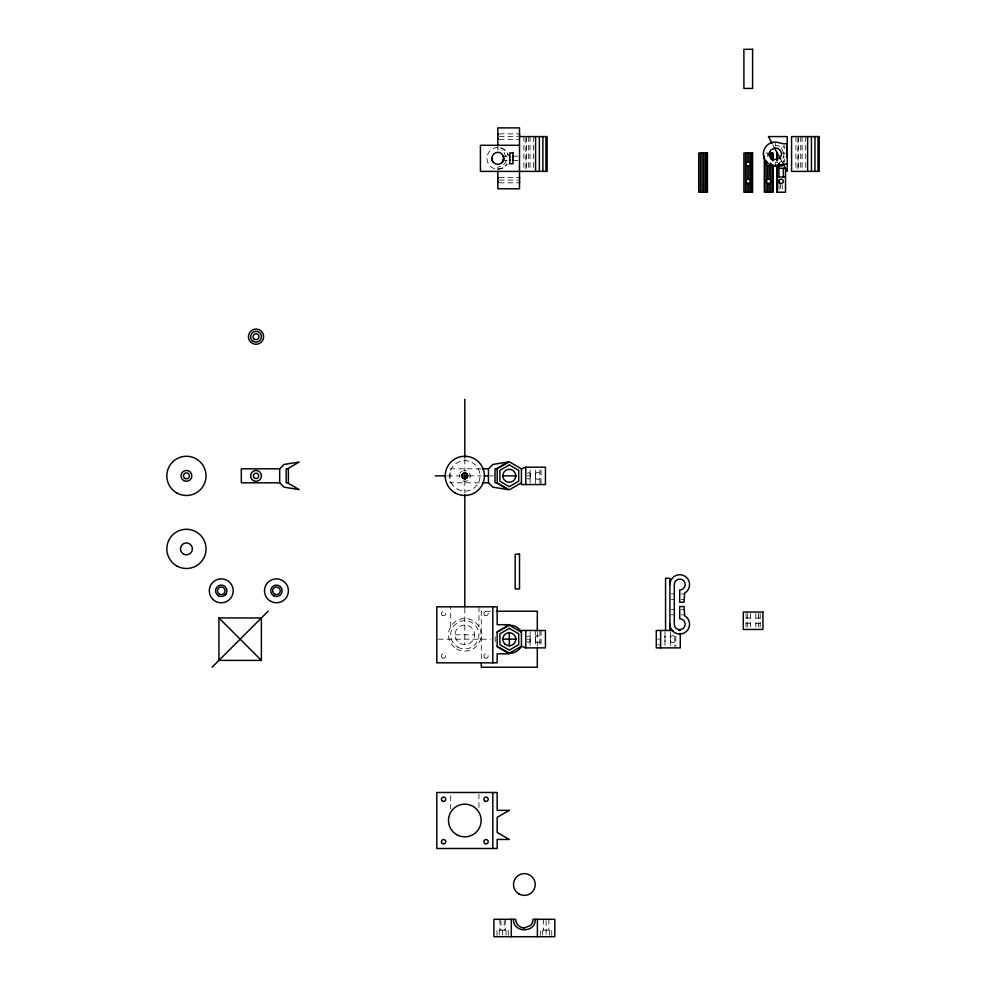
<?xml version="1.0" encoding="UTF-8"?>
<svg xmlns="http://www.w3.org/2000/svg" width="986" height="986" viewBox="0 0 986 986"><rect width="100%" height="100%" fill="white"/><g stroke="black" fill="none" stroke-linecap="round" stroke-linejoin="round"><path stroke-width="0.74" stroke-dasharray="4.93 3.7" d="M450.676 626.665L450.676 606.834M450.676 809.272L450.676 794.013M527.239 478.592C531.762 481.304 531.664 470.445 527.239 473.157M664.995 640.543L664.995 636.463L664.995 641.529M527.239 641.898C531.676 644.597 531.651 633.764 527.239 636.463M539.921 478.592C533.586 482.783 533.648 468.954 539.921 473.157M539.921 641.898C533.586 646.089 533.648 632.272 539.921 636.463M674.769 641.898C668.508 646.089 668.422 632.26 674.769 636.463M530.148 641.898L530.148 636.463M535.595 478.592L535.595 473.157M535.595 641.898L535.595 636.463M670.431 641.898L670.431 636.463M783.784 162.456L785.053 160.804M497.819 169.21L503.254 167.756L507.235 163.775A10.871 10.871 0 0 1 490.128 166.03A10.871 10.871 0 0 1 492.384 148.923A10.871 10.871 0 0 1 508.32 155.517C507.05 150.883 502.626 147.493 497.819 147.469M499.261 133.874L519.511 133.874M499.261 136.586L518.069 136.586M499.261 139.309L519.511 139.309M765.949 153.064L767.576 153.064L767.576 159.066M782.255 153.064L785.522 153.064M503.341 156.158L507.174 156.158M512.991 156.158L518.205 156.158M503.341 160.508L507.174 160.508M512.991 160.508L518.205 160.508M499.261 177.369L519.511 177.369M499.261 180.081L518.069 180.081M499.261 182.804L519.511 182.804M480.798 468.806L450.109 468.806L450.109 482.82L480.798 482.82M447.533 475.868L459.772 475.868M468.942 475.868L481.18 475.868M490.362 475.868L493.419 475.868M527.079 475.868L530.135 475.868M671.367 593.942L674.276 593.942M681.166 593.942L684.05 593.942M671.367 599.389L674.264 599.389M681.153 599.389L684.05 599.389M671.367 609.373L674.264 609.373M681.153 609.373L684.05 609.373M490.387 611.234L481.304 611.234L481.304 661.187M671.367 614.82L674.276 614.82M681.166 614.82L684.05 614.82M746.045 618.037L750.395 618.037M755.843 618.037L760.181 618.037M746.045 623.472L750.395 623.472M755.843 623.472L760.181 623.472M455.027 634.824L474.599 634.824A9.786 9.786 0 0 1 459.92 643.303A9.786 9.786 0 0 1 459.92 626.356A9.786 9.786 0 0 1 474.599 634.824M438.351 639.174L490.362 639.174M527.079 639.174L530.135 639.174M657.736 639.174L660.632 639.174M657.736 644.832L660.632 644.832M783.784 145.521L785.053 147.173M781.442 147.838L783.993 153.989A8.677 8.677 0 0 1 782.835 158.327M504.092 152.374L506.496 158.339A8.677 8.677 0 0 1 497.819 167.016L497.819 171.391M772.753 144.622L774.207 147.296M781.442 160.681L782.884 163.356M530.148 473.157L530.148 477.224M780.604 183.445L780.616 189.287M478.95 606.834L478.962 626.665M478.95 794.013L478.962 809.272M805.685 136.586L805.685 169.875M802.099 136.586L802.099 169.875M800.743 136.586L800.743 169.875M798.635 136.586L798.635 169.875M797.884 138.102L797.884 169.875M795.936 136.586L795.936 169.875M783.895 153.064L783.895 162.098M782.255 184.727L782.255 189.213M778.989 184.69L778.989 189.497M775.316 143.118L775.316 145.312M775.316 164.859L775.316 162.665A8.677 8.677 0 0 0 781.454 160.126M760.181 613.502L760.181 629.45M758.542 613.502L758.542 628.008M755.831 613.502L755.843 629.45M750.395 613.502L750.395 629.45M747.671 613.502L747.671 629.45M746.045 613.502L746.045 629.45M675.891 636.278L675.891 646.434M674.769 636.278L674.769 646.434M670.418 631.927L670.418 646.434M664.983 631.927L664.983 646.434M551.753 935.394L551.753 930.18L540.451 930.18L540.451 935.394M549.522 930.18L549.522 935.394M548.832 919.297L548.832 930.18M546.108 920.665L546.108 935.394M543.385 919.297L543.385 930.18M542.694 930.18L542.694 935.394M541.055 470.075L541.055 484.57M541.055 630.485L541.055 646.434M539.921 470.075L539.921 484.57M539.921 630.485L539.921 646.434M537.308 632.433L537.308 646.052M535.608 470.075L535.571 484.57M535.571 630.485L535.608 646.434M533.623 136.586L533.623 169.875M530.135 470.075L530.135 483.115M530.135 631.927L530.135 646.434M530.037 136.586L530.037 169.875M528.681 136.586L528.681 169.875M526.573 136.586L526.573 169.875M525.821 138.102L525.821 169.875M523.874 136.586L523.874 169.875M508.258 935.394L508.258 930.18L496.956 930.18L496.956 935.394M506.028 930.18L506.028 935.394M505.325 919.297L505.325 930.18M504.228 920.665L504.228 930.18M502.613 930.18L502.613 935.394M500.999 920.665L500.999 930.18M499.89 919.297L499.89 930.18M499.199 930.18L499.199 935.394M497.819 145.287L497.819 149.65A8.677 8.677 0 0 1 502.157 150.821M464.813 459.156L464.813 471.444M464.813 480.663L464.813 492.951M464.813 608.152L464.813 644.622M775.329 145.312A8.677 8.677 0 0 1 779.655 146.47M770.202 162.407A2.169 2.169 0 0 1 770.547 162.85M779.285 162.85A2.169 2.169 0 0 1 783.057 162.85M784.733 159.424A10.871 10.871 0 0 1 783.007 161.679M783.007 146.298A10.871 10.871 0 0 1 784.733 148.553M469.521 473.157A5.435 5.435 0 0 1 469.521 478.592M467.537 480.576A5.435 5.435 0 0 1 462.101 480.576M459.562 477.273A5.435 5.435 0 0 1 459.562 474.463M460.105 473.157A5.435 5.435 0 0 1 462.101 471.16M463.408 470.618A5.435 5.435 0 0 1 466.218 470.618M495.379 641.701A14.137 14.137 0 0 1 495.379 636.783M457.208 489.056A15.221 15.221 0 0 0 480.034 475.868A15.221 15.221 0 0 0 457.208 462.68A15.221 15.221 0 0 0 457.208 489.056M456.654 648.973A16.331 16.331 0 0 0 481.143 634.824A16.331 16.331 0 0 0 456.654 620.687A16.331 16.331 0 0 0 456.654 648.973M484.952 657.945A2.169 2.169 0 0 0 488.218 656.06A2.169 2.169 0 0 0 484.952 654.174A2.169 2.169 0 0 0 484.952 657.945M442.504 615.486A2.169 2.169 0 0 0 445.758 613.6A2.169 2.169 0 0 0 442.504 611.714A2.169 2.169 0 0 0 442.504 615.486M484.952 615.486A2.169 2.169 0 0 0 488.218 613.6A2.169 2.169 0 0 0 484.952 611.714A2.169 2.169 0 0 0 484.952 615.486M442.504 657.945A2.169 2.169 0 0 0 445.758 656.06A2.169 2.169 0 0 0 442.504 654.174A2.169 2.169 0 0 0 442.504 657.945M457.75 647.075A14.137 14.137 0 0 0 478.95 634.824A14.137 14.137 0 0 0 457.75 622.585A14.137 14.137 0 0 0 457.75 647.075"/><path stroke-width="1.48" d="M497.819 182.804L497.819 181.449M497.819 178.725L497.819 177.369M497.819 139.309L497.819 137.941M497.819 135.23L497.819 133.874M509.725 160.508L509.725 159.424M509.725 157.255L509.725 156.158M512.991 160.508L512.991 159.424M512.991 157.255L512.991 156.158M519.511 182.804L519.511 181.449M519.511 178.725L519.511 177.369M519.511 135.23L519.511 133.874M748.793 192.221L748.818 183.445M769.203 192.221L769.228 183.445M493.592 162.567C489.832 159.091 492.704 152.152 497.819 152.349A5.99 5.99 0 0 1 502.047 154.099L503.809 158.339L502.047 162.567M535.238 919.297C535.768 933.274 512.954 933.274 513.484 919.297M786.877 157.082L787.222 154.457M503.341 160.508L503.809 158.339A5.99 5.99 0 0 1 497.819 164.317A5.99 5.99 0 0 1 491.829 158.339M225.301 594.854L226.201 593.671M279.679 468.806L284.03 464.455L299.202 462.003L288.38 468.251L288.38 483.362L299.202 489.611L284.03 487.17L279.679 482.82L241.323 482.82L241.323 468.806L279.679 468.806L279.679 482.82M212.163 667.177L268.167 611.172M488.464 468.806L492.815 464.455L508 462.003L497.166 468.251L497.166 483.362L508 489.611L492.815 487.17L488.464 482.82L488.464 468.806L482.327 468.806M521.434 482.82L509.306 489.82L497.166 482.82L494.997 482.82L494.997 468.806L497.166 468.806L509.306 461.793L521.434 468.806L525.784 467.167L545.443 467.167L545.443 484.57L521.434 484.57L521.434 468.806M497.166 632.236L509.306 625.223L521.434 632.236M524.355 927.986L530.505 925.423A8.701 8.701 0 0 0 533.044 919.297L554.81 919.297L554.81 936.7L493.912 936.7L493.912 919.297L515.678 919.297A8.701 8.701 0 0 0 524.342 927.986M519.511 136.586L547.119 136.586L547.119 171.391L480.416 171.391L480.416 145.287L519.511 145.287M787.222 164.354C781.984 163.035 777.412 167.152 772.223 165.549A11.968 11.968 0 0 1 772.223 142.428C777.412 140.825 781.984 144.942 787.222 143.623L787.222 153.52L786.877 150.895M776.82 168.286L785.522 168.286L785.522 192.221L776.82 192.221L776.82 165.118M776.82 176.987L785.522 176.987M288.38 468.806L286.199 468.806L286.199 482.82L288.38 482.82M435.294 475.868L446.005 475.868M461.3 475.868L467.413 475.868M484.249 475.868L488.834 475.868M502.601 475.868L516.368 475.868M482.327 482.82L488.464 482.82M496.439 611.234L537.308 611.234L537.308 630.917M218.929 617.951L261.389 617.951L261.389 660.41L218.929 660.41L218.929 617.951L261.389 660.41M672.994 630.485L656.282 630.485L656.282 647.876L680.278 647.876L680.278 633.382M678.96 630.485L680.278 630.485M502.601 639.174L516.368 639.174M506.841 653.163A14.137 14.137 0 0 0 521.545 646.311L525.784 647.876L545.443 647.876L545.443 630.485L521.434 630.485L521.434 646.249L509.306 653.25L497.166 646.249M772.038 143.278L768.414 136.586L787.222 136.586L787.222 171.391L783.611 164.699M774.207 147.296L780.715 159.338M503.341 156.158L503.661 157.255L503.464 156.454M769.216 155.998L769.203 153.064L773.012 153.064L773.012 160.681M748.793 153.064L748.818 161.84M817.986 136.586L817.986 171.391M814.954 136.586L814.954 171.391M811.429 136.586L811.429 171.391M807.633 136.586L807.633 171.391M783.34 168.286L783.34 176.987M778.989 163.602L778.989 166.844M778.989 168.286L778.989 176.987M778.989 180.167L778.989 183.186M777.362 160.595L776.82 153.064L776.82 160.681M777.362 165.118L777.362 192.221M775.316 164.859L775.316 165.944M773.012 165.118L773.012 192.221L764.31 192.221L764.31 156.084M772.469 153.064L772.469 160.595M772.469 165.118L772.469 192.221M770.842 153.064L770.842 159.091M770.842 163.602L770.842 192.221M769.228 166.042L769.228 179.242M767.576 162.061A2.169 2.169 0 0 0 767.576 165.821L767.576 179.452A2.169 2.169 0 0 0 767.576 183.223L767.576 192.221M765.949 160.595L765.949 192.221M752.059 153.064L752.059 192.221M750.432 153.064L750.432 192.221M748.818 166.042L748.818 179.242M747.166 153.064L747.166 162.061A2.169 2.169 0 0 0 747.166 165.821L747.166 179.452A2.169 2.169 0 0 0 747.166 183.223L747.166 192.221M745.527 153.064L745.527 192.221M706.9 153.064L706.9 192.221M705.273 153.064L705.273 192.221M703.634 153.064L703.634 192.221M702.007 153.064L702.007 192.221M700.368 153.064L700.368 192.221M669.913 630.485L669.913 578.277L665.562 578.277L665.562 630.485M660.632 630.485L660.632 647.876M545.924 136.586L545.924 171.391M542.892 136.586L542.892 171.391M539.367 136.586L539.367 171.391M537.308 647.568L537.308 667.239L481.304 667.239L481.304 662.703M537.407 919.297L537.407 936.7M535.583 136.586L535.583 171.391M525.784 467.167L525.784 484.57M525.784 630.485L525.784 647.876M511.315 919.297L511.315 936.7M509.306 632.47L509.306 646.015M497.819 145.287L497.819 127.884L519.511 127.884L519.511 188.782L497.819 188.782L497.819 171.391M492.815 606.834L492.815 662.826M492.815 792.485L492.815 848.49M464.813 399.256L464.813 457.627M464.813 472.984L464.813 479.122M464.813 494.491L464.813 606.612M767.576 183.223A2.169 2.169 0 0 0 770.842 181.338A2.169 2.169 0 0 0 767.576 179.452M770.842 163.947A2.169 2.169 0 0 1 767.576 165.821M783.34 163.947A2.169 2.169 0 0 1 781.171 166.116A2.169 2.169 0 0 1 778.989 163.947M747.166 165.821A2.169 2.169 0 0 0 750.432 163.947A2.169 2.169 0 0 0 747.166 162.061M747.166 183.223A2.169 2.169 0 0 0 750.432 181.338A2.169 2.169 0 0 0 747.166 179.452M669.913 624.224A9.823 9.823 0 0 0 684.654 632.729A9.823 9.823 0 0 0 684.654 615.708L684.05 606.55L679.699 606.55L679.736 618.777A5.435 5.435 0 0 1 685.171 624.224A5.435 5.435 0 0 1 679.736 629.66A5.435 5.435 0 0 1 674.301 624.224L674.301 584.538A5.435 5.435 0 0 1 679.736 579.102A5.435 5.435 0 0 1 685.171 584.538A5.435 5.435 0 0 1 679.736 589.985L679.699 602.212L684.05 602.212L684.654 593.054A9.823 9.823 0 0 0 684.654 576.034A9.823 9.823 0 0 0 669.913 584.538M505.645 625.58A14.137 14.137 0 0 1 521.545 632.174M769.536 152.436C767.133 164.674 787.752 159.14 779.556 149.749A5.99 5.99 0 0 0 775.316 147.999L771.089 149.749L769.536 152.436M509.306 464.936L499.89 470.371L499.89 481.242L509.306 486.677L518.722 481.242L518.722 470.371L509.306 464.936M509.306 624.68L497.166 631.693L497.166 646.791L509.306 653.804L497.166 653.804L497.166 662.826L436.81 662.826L436.81 606.834L497.166 606.834L497.166 624.68L509.306 624.68M509.306 628.365L499.89 633.801L499.89 644.684L509.306 650.119L518.722 644.684L518.722 633.801L509.306 628.365M509.306 810.344L497.166 817.345L497.166 832.455L509.306 839.456L497.166 839.456L497.166 848.49L436.81 848.49L436.81 792.485L497.166 792.485L497.166 810.344L509.306 810.344M752.601 49.3L743.9 49.3L743.9 88.444L752.601 88.444L752.601 49.3M819.181 136.586L791.573 136.586L791.573 171.391L819.181 171.391L819.181 136.586M512.991 152.904L509.725 152.904L509.725 163.775L512.991 163.775L512.991 152.904M707.443 153.064L698.741 153.064L698.741 192.221L707.443 192.221L707.443 153.064M752.601 153.064L743.9 153.064L743.9 192.221L752.601 192.221L752.601 153.064M519.523 554.169L515.173 554.169L515.173 588.962L519.523 588.962L519.523 554.169M762.93 612.059L743.284 612.059L743.284 629.45L762.93 629.45L762.93 612.059M780.086 183.223A2.169 2.169 0 0 0 783.34 181.338A2.169 2.169 0 0 0 780.086 179.452A2.169 2.169 0 0 0 780.086 183.223M218.399 595.766A5.706 5.706 0 0 0 226.977 590.811A5.706 5.706 0 0 0 218.399 585.869A5.706 5.706 0 0 0 218.399 595.766M219.36 594.114A3.808 3.808 0 0 0 225.067 590.811A3.808 3.808 0 0 0 219.36 587.52A3.808 3.808 0 0 0 219.36 594.114M212.803 599.278A11.968 11.968 0 0 0 232.819 593.917A11.968 11.968 0 0 0 218.165 579.263A11.968 11.968 0 0 0 212.803 599.278M273.603 595.766A5.706 5.706 0 0 0 282.169 590.811A5.706 5.706 0 0 0 273.603 585.869A5.706 5.706 0 0 0 273.603 595.766M270.472 601.177A11.968 11.968 0 0 0 288.417 590.811A11.968 11.968 0 0 0 270.472 580.458A11.968 11.968 0 0 0 270.472 601.177M274.552 594.114A3.808 3.808 0 0 0 280.258 590.811A3.808 3.808 0 0 0 274.552 587.52A3.808 3.808 0 0 0 274.552 594.114M176.63 565.865A19.609 19.609 0 0 0 206.037 548.882A19.609 19.609 0 0 0 176.63 531.898A19.609 19.609 0 0 0 176.63 565.865M183.433 554.058A5.99 5.99 0 0 0 192.418 548.882A5.99 5.99 0 0 0 183.433 543.693A5.99 5.99 0 0 0 183.433 554.058M518.919 893.92A10.871 10.871 0 0 0 535.238 884.504A10.871 10.871 0 0 0 518.919 875.087A10.871 10.871 0 0 0 518.919 893.92M253.907 338.79A2.995 2.995 0 0 0 258.911 337.446A2.995 2.995 0 0 0 255.251 333.786A2.995 2.995 0 0 0 253.907 338.79M250.629 342.068A7.629 7.629 0 0 0 263.398 338.654A7.629 7.629 0 0 0 254.055 329.312A7.629 7.629 0 0 0 250.629 342.068M253.303 341.39A5.435 5.435 0 0 0 261.463 336.682A5.435 5.435 0 0 0 253.303 331.974A5.435 5.435 0 0 0 253.303 341.39M184.937 478.456A2.995 2.995 0 0 0 189.423 475.868A2.995 2.995 0 0 0 184.937 473.28A2.995 2.995 0 0 0 184.937 478.456M183.716 480.576A5.435 5.435 0 0 0 191.863 475.868A5.435 5.435 0 0 0 183.716 471.16A5.435 5.435 0 0 0 183.716 480.576M176.63 492.852A19.609 19.609 0 0 0 206.037 475.868A19.609 19.609 0 0 0 176.63 458.884A19.609 19.609 0 0 0 176.63 492.852M254.671 478.222A2.724 2.724 0 0 0 258.751 475.868A2.724 2.724 0 0 0 254.671 473.514A2.724 2.724 0 0 0 254.671 478.222M253.303 480.576A5.435 5.435 0 0 0 261.463 475.868A5.435 5.435 0 0 0 253.303 471.16A5.435 5.435 0 0 0 253.303 480.576M463.457 478.222A2.724 2.724 0 0 0 467.537 475.868A2.724 2.724 0 0 0 463.457 473.514A2.724 2.724 0 0 0 463.457 478.222M456.654 834.637A16.331 16.331 0 0 0 481.143 820.488A16.331 16.331 0 0 0 456.654 806.351A16.331 16.331 0 0 0 456.654 834.637M484.952 843.597A2.169 2.169 0 0 0 488.218 841.711A2.169 2.169 0 0 0 484.952 839.838A2.169 2.169 0 0 0 484.952 843.597M442.504 801.15A2.169 2.169 0 0 0 445.758 799.264A2.169 2.169 0 0 0 442.504 797.378A2.169 2.169 0 0 0 442.504 801.15M484.952 801.15A2.169 2.169 0 0 0 488.218 799.264A2.169 2.169 0 0 0 484.952 797.378A2.169 2.169 0 0 0 484.952 801.15M442.504 843.597A2.169 2.169 0 0 0 445.758 841.711A2.169 2.169 0 0 0 442.504 839.838A2.169 2.169 0 0 0 442.504 843.597M463.321 478.456A2.995 2.995 0 0 0 467.808 475.868A2.995 2.995 0 0 0 463.321 473.28A2.995 2.995 0 0 0 463.321 478.456M455.014 492.852A19.609 19.609 0 0 0 484.422 475.868A19.609 19.609 0 0 0 455.014 458.884A19.609 19.609 0 0 0 455.014 492.852M506.04 481.464A6.52 6.52 0 0 0 515.826 475.807A6.52 6.52 0 0 0 506.04 470.162A6.52 6.52 0 0 0 506.04 481.464M504.684 643.858A6.52 6.52 0 0 0 515.604 640.925A6.52 6.52 0 0 0 507.617 632.938A6.52 6.52 0 0 0 504.684 643.858"/></g></svg>
